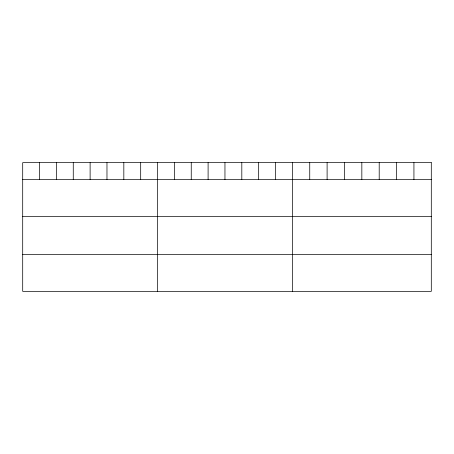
<?xml version="1.0" encoding="UTF-8"?>
<svg xmlns="http://www.w3.org/2000/svg" width="454" height="454" viewBox="0 0 454 454"><rect width="100%" height="100%" fill="white"/><g stroke="black" fill="none" stroke-linecap="round" stroke-linejoin="round"><path stroke-width="0.68" d="M22.7 179.517L431.3 179.517M22.7 216.422L431.3 216.422M22.7 254.439L431.3 254.439M413.935 162.657L413.935 179.517M396.569 162.657L396.569 179.517M379.204 162.657L379.204 179.517M361.838 162.657L361.838 179.517M344.473 162.657L344.473 179.517M327.107 162.657L327.107 179.517M309.741 162.657L309.741 179.517M292.376 162.657L292.376 291.343M275.521 162.657L275.521 179.517M258.666 162.657L258.666 179.517M241.812 162.657L241.812 179.517M224.957 162.657L224.957 179.517M208.102 162.657L208.102 179.517M191.248 162.657L191.248 179.517M174.393 162.657L174.393 179.517M157.538 162.657L157.538 291.343M140.683 162.657L140.683 179.517M123.828 162.657L123.828 179.517M106.974 162.657L106.974 179.517M90.119 162.657L90.119 179.517M73.264 162.657L73.264 179.517M56.41 162.657L56.41 179.517M39.555 162.657L39.555 179.517M431.3 162.657L22.7 162.657L22.7 291.343L431.3 291.343L431.3 162.657"/></g></svg>
